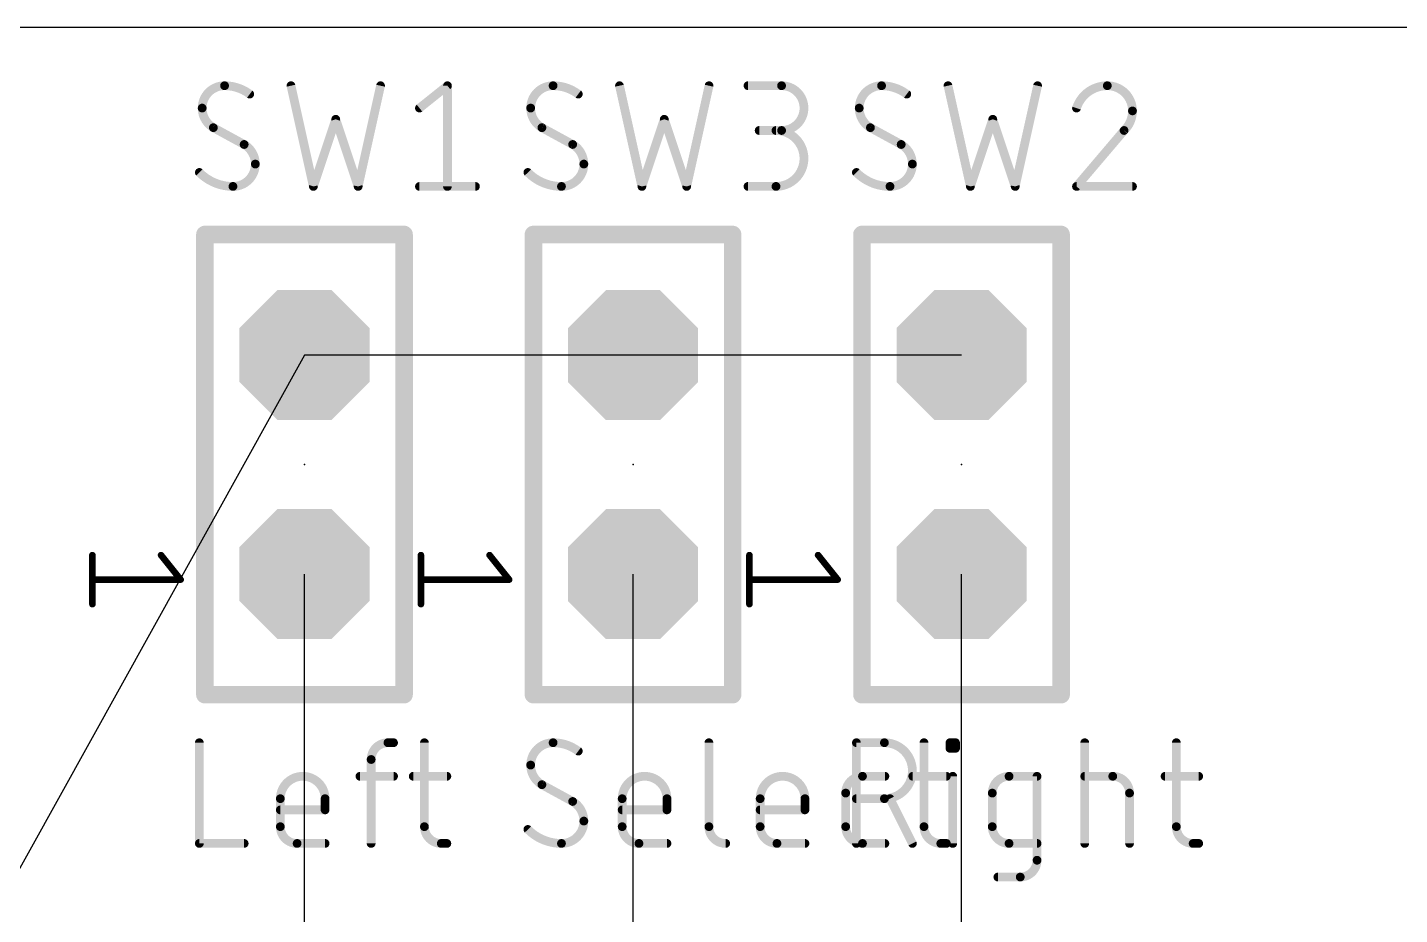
# Model space of a CAD drawing. Extents: x -123 to 102, y -1 to 117.
# Drawn here: x 31.08 to 46.99, y 69.71 to 80 of the extents above; entities that cross this region are included whole.
import ezdxf

# ---------------------------------------------------------------- set-up
doc = ezdxf.new("R2010")
doc.units = 0
for name, color, linetype in [('17', 110, 'CONTINUOUS'), ('19', 53, 'CONTINUOUS'), ('20', 31, 'CONTINUOUS'), ('21', 253, 'CONTINUOUS'), ('23', 53, 'CONTINUOUS'), ('25', 253, 'CONTINUOUS'), ('27', 253, 'CONTINUOUS'), ('51', 253, 'CONTINUOUS')]:
    doc.layers.add(name, color=color, linetype=linetype)

# ---------------------------------------------------------------- blocks, each defined once
blk = doc.blocks.new('RECT')
blk.add_solid([(-0.5, -0.5), (0.5, -0.5), (-0.5, 0.5), (0.5, 0.5)])
blk = doc.blocks.new('OCTAGONP')
at = {"const_width": 0.5}
blk.add_lwpolyline([(-0.25, -0.1036), (-0.25, 0.1036), (-0.1036, 0.25), (0.1036, 0.25), (0.25, 0.1036), (0.25, -0.1036), (0.1036, -0.25), (-0.1036, -0.25), (-0.25, -0.1036), (-0.25, 0.1036)], dxfattribs=at)

msp = doc.modelspace()

# ---------------------------------------------------------------- linework, layer by layer
at = {"layer": '19'}
for p, q in [((34.29, 76.2), (27.94, 64.77)), ((38.1, 76.2), (34.29, 76.2)), ((41.91, 76.2), (38.1, 76.2)), ((34.29, 68.58), (34.29, 73.66)), ((38.1, 68.58), (38.1, 73.66)), ((41.91, 68.58), (41.91, 73.66))]:
    msp.add_line(p, q, dxfattribs=at)
at = {"layer": '20'}
msp.add_line((100, 80), (-123.19, 80), dxfattribs=at)
at = {"layer": '21'}
for points, const_width in [([(33.135, 72.261), (33.135, 77.599)], 0.2032), ([(33.135, 77.599), (35.445, 77.599)], 0.2032), ([(35.445, 77.599), (35.445, 72.261)], 0.2032), ([(36.945, 72.261), (36.945, 77.599)], 0.2032), ([(36.945, 77.599), (39.255, 77.599)], 0.2032), ([(39.255, 77.599), (39.255, 72.261)], 0.2032), ([(40.755, 72.261), (40.755, 77.599)], 0.2032), ([(40.755, 77.599), (43.065, 77.599)], 0.2032), ([(43.065, 77.599), (43.065, 72.261)], 0.2032), ([(31.8301, 73.8799), (31.8301, 73.3111)], 0.0762), ([(32.6264, 73.8799), (32.8539, 73.5955)], 0.0762), ([(35.6401, 73.8799), (35.6401, 73.3111)], 0.0762), ([(36.4364, 73.8799), (36.6639, 73.5955)], 0.0762), ([(39.4501, 73.8799), (39.4501, 73.3111)], 0.0762), ([(40.2464, 73.8799), (40.4739, 73.5955)], 0.0762), ([(32.8539, 73.5955), (31.8301, 73.5955)], 0.0762), ([(36.6639, 73.5955), (35.6401, 73.5955)], 0.0762), ([(40.4739, 73.5955), (39.4501, 73.5955)], 0.0762), ([(35.445, 72.261), (33.135, 72.261)], 0.2032), ([(39.255, 72.261), (36.945, 72.261)], 0.2032), ([(43.065, 72.261), (40.755, 72.261)], 0.2032)]:
    msp.add_lwpolyline(points, dxfattribs=dict(at, const_width=const_width))
for points, const_width in [([(33.1858, 77.599, 1), (33.0842, 77.599)], 0.1016), ([(33.135, 77.6498, 1), (33.135, 77.5482)], 0.1016), ([(35.4958, 77.599, 1), (35.3942, 77.599)], 0.1016), ([(35.445, 77.5482, 1), (35.445, 77.6498)], 0.1016), ([(36.9958, 77.599, 1), (36.8942, 77.599)], 0.1016), ([(36.945, 77.6498, 1), (36.945, 77.5482)], 0.1016), ([(39.3058, 77.599, 1), (39.2042, 77.599)], 0.1016), ([(39.255, 77.5482, 1), (39.255, 77.6498)], 0.1016), ([(40.8058, 77.599, 1), (40.7042, 77.599)], 0.1016), ([(40.755, 77.6498, 1), (40.755, 77.5482)], 0.1016), ([(43.1158, 77.599, 1), (43.0142, 77.599)], 0.1016), ([(43.065, 77.5482, 1), (43.065, 77.6498)], 0.1016), ([(31.8492, 73.8799, 1), (31.8111, 73.8799)], 0.0381), ([(32.6413, 73.8918, 1), (32.6115, 73.868)], 0.0381), ([(35.6592, 73.8799, 1), (35.6211, 73.8799)], 0.0381), ([(36.4513, 73.8918, 1), (36.4215, 73.868)], 0.0381), ([(39.4691, 73.8799, 1), (39.431, 73.8799)], 0.0381), ([(40.2613, 73.8918, 1), (40.2315, 73.868)], 0.0381), ([(31.8301, 73.6146, 1), (31.8301, 73.5765)], 0.0381), ([(32.839, 73.5836, 1), (32.8688, 73.6074)], 0.0381), ([(32.8539, 73.5765, 1), (32.8539, 73.6146)], 0.0381), ([(35.6401, 73.6146, 1), (35.6401, 73.5765)], 0.0381), ([(36.649, 73.5836, 1), (36.6788, 73.6074)], 0.0381), ([(36.6639, 73.5765, 1), (36.6639, 73.6146)], 0.0381), ([(39.4501, 73.6146, 1), (39.4501, 73.5765)], 0.0381), ([(40.459, 73.5836, 1), (40.4888, 73.6074)], 0.0381), ([(40.4739, 73.5765, 1), (40.4739, 73.6146)], 0.0381), ([(31.8111, 73.3111, 1), (31.8492, 73.3111)], 0.0381), ([(35.6211, 73.3111, 1), (35.6592, 73.3111)], 0.0381), ([(39.431, 73.3111, 1), (39.4691, 73.3111)], 0.0381), ([(33.135, 72.3118, 1), (33.135, 72.2102)], 0.1016), ([(33.0842, 72.261, 1), (33.1858, 72.261)], 0.1016), ([(35.3942, 72.261, 1), (35.4958, 72.261)], 0.1016), ([(35.445, 72.2102, 1), (35.445, 72.3118)], 0.1016), ([(36.945, 72.3118, 1), (36.945, 72.2102)], 0.1016), ([(36.8942, 72.261, 1), (36.9958, 72.261)], 0.1016), ([(39.2042, 72.261, 1), (39.3058, 72.261)], 0.1016), ([(39.255, 72.2102, 1), (39.255, 72.3118)], 0.1016), ([(40.755, 72.3118, 1), (40.755, 72.2102)], 0.1016), ([(40.7042, 72.261, 1), (40.8058, 72.261)], 0.1016), ([(43.0142, 72.261, 1), (43.1158, 72.261)], 0.1016), ([(43.065, 72.2102, 1), (43.065, 72.3118)], 0.1016)]:
    msp.add_lwpolyline(points, format="xyb", dxfattribs=dict(at, const_width=const_width))
at = {"layer": '23'}
for p in [(34.29, 74.93), (38.1, 74.93), (41.91, 74.93)]:
    msp.add_point(p, dxfattribs=at)
at = {"layer": '25'}
for points, const_width in [([(33.3629, 79.3242, 0.4142), (33.1033, 79.0646)], 0.1016), ([(33.655, 79.2268, 0.1623), (33.3629, 79.3242)], 0.1016), ([(33.3629, 79.3496, 1), (33.3629, 79.2988)], 0.0508), ([(33.3629, 79.2988, 1), (33.3629, 79.3496)], 0.0508), ([(33.6398, 79.2065, 1), (33.6702, 79.2472)], 0.0508), ([(34.1582, 79.3297, 1), (34.1086, 79.3187)], 0.0508), ([(35.1967, 79.3187, 1), (35.1471, 79.3297)], 0.0508), ([(35.9734, 79.3242, 1), (35.9227, 79.3242)], 0.0508), ([(35.9639, 79.3044, 1), (35.9322, 79.344)], 0.0508), ([(37.1729, 79.3242, 0.4142), (36.9133, 79.0646)], 0.1016), ([(37.465, 79.2268, 0.1623), (37.1729, 79.3242)], 0.1016), ([(37.1729, 79.3496, 1), (37.1729, 79.2988)], 0.0508), ([(37.1729, 79.2988, 1), (37.1729, 79.3496)], 0.0508), ([(37.4498, 79.2065, 1), (37.4802, 79.2472)], 0.0508), ([(37.9682, 79.3297, 1), (37.9186, 79.3187)], 0.0508), ([(39.0067, 79.3187, 1), (38.9571, 79.3297)], 0.0508), ([(39.4335, 79.3496, 1), (39.4335, 79.2988)], 0.0508), ([(39.823, 78.8049, 1), (39.823, 79.3242)], 0.1016), ([(39.823, 79.3496, 1), (39.823, 79.2988)], 0.0508), ([(39.823, 79.2988, 1), (39.823, 79.3496)], 0.0508), ([(40.9829, 79.3242, 0.4142), (40.7233, 79.0646)], 0.1016), ([(41.275, 79.2268, 0.1623), (40.9829, 79.3242)], 0.1016), ([(40.9829, 79.3496, 1), (40.9829, 79.2988)], 0.0508), ([(40.9829, 79.2988, 1), (40.9829, 79.3496)], 0.0508), ([(41.2598, 79.2065, 1), (41.2902, 79.2472)], 0.0508), ([(41.7782, 79.3297, 1), (41.7286, 79.3187)], 0.0508), ([(42.8167, 79.3187, 1), (42.7671, 79.3297)], 0.0508), ([(43.6005, 79.3242, 0.3252), (43.2435, 79.0646)], 0.1016), ([(43.8926, 79.0321, 0.4142), (43.6005, 79.3242)], 0.1016), ([(43.6005, 79.3496, 1), (43.6005, 79.2988)], 0.0508), ([(43.6005, 79.2988, 1), (43.6005, 79.3496)], 0.0508), ([(33.1033, 79.0646, 0.2656), (33.2331, 78.8374)], 0.1016), ([(33.1287, 79.0646, 1), (33.0779, 79.0646)], 0.0508), ([(33.0779, 79.0646, 1), (33.1287, 79.0646)], 0.0508), ([(35.6076, 79.0844, 1), (35.6394, 79.0447)], 0.0508), ([(36.9133, 79.0646, 0.2656), (37.0431, 78.8374)], 0.1016), ([(36.9387, 79.0646, 1), (36.8879, 79.0646)], 0.0508), ([(36.8879, 79.0646, 1), (36.9387, 79.0646)], 0.0508), ([(40.7233, 79.0646, 0.2656), (40.8531, 78.8374)], 0.1016), ([(40.7487, 79.0646, 1), (40.6979, 79.0646)], 0.0508), ([(40.6979, 79.0646, 1), (40.7487, 79.0646)], 0.0508), ([(43.2193, 79.0724, 1), (43.2677, 79.0567)], 0.0508), ([(34.6767, 78.9428, 1), (34.6286, 78.9267)], 0.0508), ([(34.6767, 78.9267, 1), (34.6286, 78.9428)], 0.0508), ([(38.4867, 78.9428, 1), (38.4386, 78.9267)], 0.0508), ([(38.4867, 78.9267, 1), (38.4386, 78.9428)], 0.0508), ([(42.2967, 78.9428, 1), (42.2486, 78.9267)], 0.0508), ([(42.2967, 78.9267, 1), (42.2486, 78.9428)], 0.0508), ([(43.7952, 78.8049, 0.2053), (43.8926, 79.0321)], 0.1016), ([(43.918, 79.0321, 1), (43.8672, 79.0321)], 0.0508), ([(43.8672, 79.0321, 1), (43.918, 79.0321)], 0.0508), ([(33.2452, 78.8597, 1), (33.2209, 78.8151)], 0.0508), ([(33.2202, 78.8155, 1), (33.246, 78.8592)], 0.0508), ([(37.0552, 78.8597, 1), (37.0309, 78.8151)], 0.0508), ([(37.0302, 78.8155, 1), (37.056, 78.8592)], 0.0508), ([(39.5633, 78.8303, 1), (39.5633, 78.7795)], 0.0508), ([(39.7581, 78.1558, 1), (39.7581, 78.8049)], 0.1016), ([(39.7581, 78.8303, 1), (39.7581, 78.7795)], 0.0508), ([(39.823, 78.8303, 1), (39.823, 78.7795)], 0.0508), ([(39.823, 78.7795, 1), (39.823, 78.8303)], 0.0508), ([(40.8652, 78.8597, 1), (40.8409, 78.8151)], 0.0508), ([(40.8402, 78.8155, 1), (40.866, 78.8592)], 0.0508), ([(43.7777, 78.8233, 1), (43.8128, 78.7865)], 0.0508), ([(43.8146, 78.7885, 1), (43.7759, 78.8214)], 0.0508), ([(33.7199, 78.4154, 0.2656), (33.5901, 78.6426)], 0.1016), ([(33.603, 78.6645, 1), (33.5772, 78.6207)], 0.0508), ([(33.5779, 78.6203, 1), (33.6023, 78.6649)], 0.0508), ([(37.5299, 78.4154, 0.2656), (37.4001, 78.6426)], 0.1016), ([(37.413, 78.6645, 1), (37.3872, 78.6207)], 0.0508), ([(37.3879, 78.6203, 1), (37.4123, 78.6649)], 0.0508), ([(41.3399, 78.4154, 0.2656), (41.2101, 78.6426)], 0.1016), ([(41.223, 78.6645, 1), (41.1972, 78.6207)], 0.0508), ([(41.1979, 78.6203, 1), (41.2223, 78.6649)], 0.0508), ([(33.4603, 78.1558, 0.4142), (33.7199, 78.4154)], 0.1016), ([(33.7453, 78.4154, 1), (33.6945, 78.4154)], 0.0508), ([(37.2703, 78.1558, 0.4142), (37.5299, 78.4154)], 0.1016), ([(37.5553, 78.4154, 1), (37.5045, 78.4154)], 0.0508), ([(41.0803, 78.1558, 0.4142), (41.3399, 78.4154)], 0.1016), ([(41.3653, 78.4154, 1), (41.3145, 78.4154)], 0.0508), ([(33.0708, 78.3181, 0.2), (33.4603, 78.1558)], 0.1016), ([(33.0888, 78.336, 1), (33.0528, 78.3002)], 0.0508), ([(33.6945, 78.4154, 1), (33.7453, 78.4154)], 0.0508), ([(36.8808, 78.3181, 0.2), (37.2703, 78.1558)], 0.1016), ([(36.8988, 78.336, 1), (36.8628, 78.3002)], 0.0508), ([(37.5045, 78.4154, 1), (37.5553, 78.4154)], 0.0508), ([(40.6908, 78.3181, 0.2), (41.0803, 78.1558)], 0.1016), ([(40.7088, 78.336, 1), (40.6728, 78.3002)], 0.0508), ([(41.3145, 78.4154, 1), (41.3653, 78.4154)], 0.0508), ([(33.4603, 78.1812, 1), (33.4603, 78.1304)], 0.0508), ([(33.4603, 78.1304, 1), (33.4603, 78.1812)], 0.0508), ([(34.3689, 78.1638, 1), (34.4171, 78.1478)], 0.0508), ([(34.3682, 78.1503, 1), (34.4178, 78.1613)], 0.0508), ([(34.8875, 78.1613, 1), (34.9371, 78.1503)], 0.0508), ([(34.8882, 78.1478, 1), (34.9364, 78.1638)], 0.0508), ([(35.6235, 78.1812, 1), (35.6235, 78.1304)], 0.0508), ([(35.9227, 78.1558, 1), (35.9734, 78.1558)], 0.0508), ([(36.2726, 78.1304, 1), (36.2726, 78.1812)], 0.0508), ([(37.2703, 78.1812, 1), (37.2703, 78.1304)], 0.0508), ([(37.2703, 78.1304, 1), (37.2703, 78.1812)], 0.0508), ([(38.1789, 78.1638, 1), (38.2271, 78.1478)], 0.0508), ([(38.1782, 78.1503, 1), (38.2278, 78.1613)], 0.0508), ([(38.6975, 78.1613, 1), (38.7471, 78.1503)], 0.0508), ([(38.6982, 78.1478, 1), (38.7464, 78.1638)], 0.0508), ([(39.4335, 78.1812, 1), (39.4335, 78.1304)], 0.0508), ([(39.7581, 78.1812, 1), (39.7581, 78.1304)], 0.0508), ([(39.7581, 78.1304, 1), (39.7581, 78.1812)], 0.0508), ([(41.0803, 78.1812, 1), (41.0803, 78.1304)], 0.0508), ([(41.0803, 78.1304, 1), (41.0803, 78.1812)], 0.0508), ([(41.9889, 78.1638, 1), (42.0371, 78.1478)], 0.0508), ([(41.9882, 78.1503, 1), (42.0378, 78.1613)], 0.0508), ([(42.5075, 78.1613, 1), (42.5571, 78.1503)], 0.0508), ([(42.5082, 78.1478, 1), (42.5564, 78.1638)], 0.0508), ([(43.2241, 78.1723, 1), (43.2629, 78.1393)], 0.0508), ([(43.2435, 78.1812, 1), (43.2435, 78.1304)], 0.0508), ([(43.8926, 78.1304, 1), (43.8926, 78.1812)], 0.0508)]:
    msp.add_lwpolyline(points, format="xyb", dxfattribs=dict(at, const_width=const_width))
at = {"layer": '25', "const_width": 0.1016}
for points in [[(34.1334, 79.3242), (34.393, 78.1558)], [(34.9123, 78.1558), (35.1719, 79.3242)], [(35.6235, 79.0646), (35.9481, 79.3242)], [(35.9481, 79.3242), (35.9481, 78.1558)], [(37.9434, 79.3242), (38.203, 78.1558)], [(38.7223, 78.1558), (38.9819, 79.3242)], [(39.4335, 79.3242), (39.823, 79.3242)], [(41.7534, 79.3242), (42.013, 78.1558)], [(42.5323, 78.1558), (42.7919, 79.3242)], [(34.393, 78.1558), (34.6527, 78.9347)], [(34.6527, 78.9347), (34.9123, 78.1558)], [(38.203, 78.1558), (38.4627, 78.9347)], [(38.4627, 78.9347), (38.7223, 78.1558)], [(42.013, 78.1558), (42.2727, 78.9347)], [(42.2727, 78.9347), (42.5323, 78.1558)], [(33.5901, 78.6426), (33.2331, 78.8374)], [(37.4001, 78.6426), (37.0431, 78.8374)], [(39.823, 78.8049), (39.5633, 78.8049)], [(41.2101, 78.6426), (40.8531, 78.8374)], [(43.7952, 78.8049), (43.2435, 78.1558)], [(35.6235, 78.1558), (36.2726, 78.1558)], [(39.4335, 78.1558), (39.7581, 78.1558)], [(43.2435, 78.1558), (43.8926, 78.1558)]]:
    msp.add_lwpolyline(points, dxfattribs=at)
at = {"layer": '27', "const_width": 0.1016}
for points in [[(33.0708, 71.7042), (33.0708, 70.5358)], [(35.2577, 71.7042), (35.3227, 71.7042)], [(35.6811, 71.7042), (35.6811, 70.7305)], [(38.98, 71.7042), (38.98, 70.7305)], [(40.6908, 70.5358), (40.6908, 71.7042)], [(40.6908, 71.7042), (41.0154, 71.7042)], [(41.4746, 71.7042), (41.4746, 70.7305)], [(41.7756, 71.6393), (41.7756, 71.7042)], [(41.7756, 71.7042), (41.8405, 71.7042)], [(41.8405, 71.6393), (41.7756, 71.6393)], [(41.8405, 71.7042), (41.8405, 71.6393)], [(43.3391, 70.5358), (43.3391, 71.7042)], [(44.4009, 71.7042), (44.4009, 70.7305)], [(35.063, 70.5358), (35.063, 71.5095)], [(34.9332, 71.3147), (35.3227, 71.3147)], [(35.5513, 71.3147), (35.9408, 71.3147)], [(40.7613, 71.3147), (41.0209, 71.3147)], [(41.3448, 71.3147), (41.7342, 71.3147)], [(41.8081, 70.5358), (41.8081, 71.3147)], [(42.4612, 71.3147), (42.7857, 71.3147)], [(42.7857, 71.3147), (42.7857, 70.3411)], [(43.3391, 71.3147), (43.6637, 71.3147)], [(44.2711, 71.3147), (44.6606, 71.3147)], [(37.4001, 71.0226), (37.0431, 71.2174)], [(40.5665, 70.7305), (40.5665, 71.12)], [(42.2665, 70.7305), (42.2665, 71.12)], [(43.8584, 71.12), (43.8584, 70.5358)], [(34.0098, 70.7305), (34.0098, 71.0551)], [(34.529, 70.9253), (34.0098, 70.9253)], [(34.529, 71.0551), (34.529, 70.9253)], [(37.9744, 70.7305), (37.9744, 71.0551)], [(38.4937, 70.9253), (37.9744, 70.9253)], [(38.4937, 71.0551), (38.4937, 70.9253)], [(39.5746, 70.7305), (39.5746, 71.0551)], [(40.0939, 70.9253), (39.5746, 70.9253)], [(40.0939, 71.0551), (40.0939, 70.9253)], [(41.0154, 71.0551), (40.6908, 71.0551)], [(41.3399, 70.5358), (41.0803, 71.0551)], [(33.0708, 70.5358), (33.5901, 70.5358)], [(34.529, 70.5358), (34.2045, 70.5358)], [(35.8759, 70.5358), (35.9408, 70.5358)], [(38.4937, 70.5358), (38.1691, 70.5358)], [(40.0939, 70.5358), (39.7693, 70.5358)], [(41.0209, 70.5358), (40.7613, 70.5358)], [(41.6693, 70.5358), (41.7342, 70.5358)], [(42.7857, 70.5358), (42.4612, 70.5358)], [(44.5957, 70.5358), (44.6606, 70.5358)], [(42.591, 70.1463), (42.3314, 70.1463)]]:
    msp.add_lwpolyline(points, dxfattribs=at)
at = {"layer": '27'}
for points, const_width in [([(33.0962, 71.7042, 1), (33.0454, 71.7042)], 0.0508), ([(35.2577, 71.7042, 0.4142), (35.063, 71.5095)], 0.1016), ([(35.2577, 71.7296, 1), (35.2577, 71.6788)], 0.0508), ([(35.2577, 71.6788, 1), (35.2577, 71.7296)], 0.0508), ([(35.3227, 71.6788, 1), (35.3227, 71.7296)], 0.0508), ([(35.7065, 71.7042, 1), (35.6557, 71.7042)], 0.0508), ([(37.1729, 71.7042, 0.4142), (36.9133, 71.4446)], 0.1016), ([(37.465, 71.6068, 0.1623), (37.1729, 71.7042)], 0.1016), ([(37.1729, 71.7296, 1), (37.1729, 71.6788)], 0.0508), ([(37.1729, 71.6788, 1), (37.1729, 71.7296)], 0.0508), ([(37.4498, 71.5865, 1), (37.4802, 71.6272)], 0.0508), ([(39.0054, 71.7042, 1), (38.9546, 71.7042)], 0.0508), ([(40.7162, 71.7042, 1), (40.6654, 71.7042)], 0.0508), ([(40.6908, 71.7296, 1), (40.6908, 71.6788)], 0.0508), ([(41.0154, 71.0551, 1), (41.0154, 71.7042)], 0.1016), ([(41.0154, 71.7296, 1), (41.0154, 71.6788)], 0.0508), ([(41.0154, 71.6788, 1), (41.0154, 71.7296)], 0.0508), ([(41.5, 71.7042, 1), (41.4492, 71.7042)], 0.0508), ([(41.801, 71.7042, 1), (41.7502, 71.7042)], 0.0508), ([(41.7756, 71.7296, 1), (41.7756, 71.6788)], 0.0508), ([(41.7756, 71.6647, 1), (41.7756, 71.6139)], 0.0508), ([(41.7502, 71.6393, 1), (41.801, 71.6393)], 0.0508), ([(41.8659, 71.7042, 1), (41.8151, 71.7042)], 0.0508), ([(41.8151, 71.6393, 1), (41.8659, 71.6393)], 0.0508), ([(41.8405, 71.6788, 1), (41.8405, 71.7296)], 0.0508), ([(41.8405, 71.6139, 1), (41.8405, 71.6647)], 0.0508), ([(43.3645, 71.7042, 1), (43.3137, 71.7042)], 0.0508), ([(44.4263, 71.7042, 1), (44.3755, 71.7042)], 0.0508), ([(35.0884, 71.5095, 1), (35.0376, 71.5095)], 0.0508), ([(35.0376, 71.5095, 1), (35.0884, 71.5095)], 0.0508), ([(36.9133, 71.4446, 0.2656), (37.0431, 71.2174)], 0.1016), ([(36.9387, 71.4446, 1), (36.8879, 71.4446)], 0.0508), ([(36.8879, 71.4446, 1), (36.9387, 71.4446)], 0.0508), ([(34.529, 71.0551, 1), (34.0098, 71.0551)], 0.1016), ([(34.9332, 71.3401, 1), (34.9332, 71.2893)], 0.0508), ([(35.3227, 71.2893, 1), (35.3227, 71.3401)], 0.0508), ([(35.5513, 71.3401, 1), (35.5513, 71.2893)], 0.0508), ([(35.9408, 71.2893, 1), (35.9408, 71.3401)], 0.0508), ([(38.4937, 71.0551, 1), (37.9744, 71.0551)], 0.1016), ([(40.0939, 71.0551, 1), (39.5746, 71.0551)], 0.1016), ([(40.7613, 71.3147, 0.4142), (40.5665, 71.12)], 0.1016), ([(40.7613, 71.3401, 1), (40.7613, 71.2893)], 0.0508), ([(40.7613, 71.2893, 1), (40.7613, 71.3401)], 0.0508), ([(41.0209, 71.2893, 1), (41.0209, 71.3401)], 0.0508), ([(41.3448, 71.3401, 1), (41.3448, 71.2893)], 0.0508), ([(41.7342, 71.2893, 1), (41.7342, 71.3401)], 0.0508), ([(41.8335, 71.3147, 1), (41.7827, 71.3147)], 0.0508), ([(42.4612, 71.3147, 0.4142), (42.2665, 71.12)], 0.1016), ([(42.4612, 71.3401, 1), (42.4612, 71.2893)], 0.0508), ([(42.4612, 71.2893, 1), (42.4612, 71.3401)], 0.0508), ([(42.8111, 71.3147, 1), (42.7603, 71.3147)], 0.0508), ([(42.7857, 71.2893, 1), (42.7857, 71.3401)], 0.0508), ([(43.3391, 71.3401, 1), (43.3391, 71.2893)], 0.0508), ([(43.8584, 71.12, 0.4142), (43.6637, 71.3147)], 0.1016), ([(43.6637, 71.3401, 1), (43.6637, 71.2893)], 0.0508), ([(43.6637, 71.2893, 1), (43.6637, 71.3401)], 0.0508), ([(44.2711, 71.3401, 1), (44.2711, 71.2893)], 0.0508), ([(44.6606, 71.2893, 1), (44.6606, 71.3401)], 0.0508), ([(37.0552, 71.2397, 1), (37.0309, 71.1951)], 0.0508), ([(37.0302, 71.1955, 1), (37.056, 71.2392)], 0.0508), ([(40.5919, 71.12, 1), (40.5411, 71.12)], 0.0508), ([(40.5411, 71.12, 1), (40.5919, 71.12)], 0.0508), ([(42.2919, 71.12, 1), (42.2411, 71.12)], 0.0508), ([(42.2411, 71.12, 1), (42.2919, 71.12)], 0.0508), ([(43.8838, 71.12, 1), (43.833, 71.12)], 0.0508), ([(43.833, 71.12, 1), (43.8838, 71.12)], 0.0508), ([(34.0352, 71.0551, 1), (33.9844, 71.0551)], 0.0508), ([(33.9844, 71.0551, 1), (34.0352, 71.0551)], 0.0508), ([(34.0098, 70.9507, 1), (34.0098, 70.8999)], 0.0508), ([(34.5544, 71.0551, 1), (34.5036, 71.0551)], 0.0508), ([(34.5036, 71.0551, 1), (34.5544, 71.0551)], 0.0508), ([(34.529, 70.8999, 1), (34.529, 70.9507)], 0.0508), ([(37.5299, 70.7954, 0.2656), (37.4001, 71.0226)], 0.1016), ([(37.413, 71.0445, 1), (37.3872, 71.0007)], 0.0508), ([(37.3879, 71.0003, 1), (37.4123, 71.0449)], 0.0508), ([(37.9998, 71.0551, 1), (37.949, 71.0551)], 0.0508), ([(37.949, 71.0551, 1), (37.9998, 71.0551)], 0.0508), ([(37.9744, 70.9507, 1), (37.9744, 70.8999)], 0.0508), ([(38.5191, 71.0551, 1), (38.4683, 71.0551)], 0.0508), ([(38.4683, 71.0551, 1), (38.5191, 71.0551)], 0.0508), ([(38.4937, 70.8999, 1), (38.4937, 70.9507)], 0.0508), ([(39.6, 71.0551, 1), (39.5492, 71.0551)], 0.0508), ([(39.5492, 71.0551, 1), (39.6, 71.0551)], 0.0508), ([(39.5746, 70.9507, 1), (39.5746, 70.8999)], 0.0508), ([(40.1193, 71.0551, 1), (40.0685, 71.0551)], 0.0508), ([(40.0685, 71.0551, 1), (40.1193, 71.0551)], 0.0508), ([(40.0939, 70.8999, 1), (40.0939, 70.9507)], 0.0508), ([(40.6908, 71.0805, 1), (40.6908, 71.0297)], 0.0508), ([(41.0154, 71.0805, 1), (41.0154, 71.0297)], 0.0508), ([(41.0154, 71.0297, 1), (41.0154, 71.0805)], 0.0508), ([(41.103, 71.0664, 1), (41.0575, 71.0437)], 0.0508), ([(34.5036, 70.9253, 1), (34.5544, 70.9253)], 0.0508), ([(37.2703, 70.5358, 0.4142), (37.5299, 70.7954)], 0.1016), ([(37.5553, 70.7954, 1), (37.5045, 70.7954)], 0.0508), ([(37.5045, 70.7954, 1), (37.5553, 70.7954)], 0.0508), ([(38.4683, 70.9253, 1), (38.5191, 70.9253)], 0.0508), ([(40.0685, 70.9253, 1), (40.1193, 70.9253)], 0.0508), ([(34.0098, 70.7305, 0.4142), (34.2045, 70.5358)], 0.1016), ([(34.0352, 70.7305, 1), (33.9844, 70.7305)], 0.0508), ([(33.9844, 70.7305, 1), (34.0352, 70.7305)], 0.0508), ([(35.6811, 70.7305, 0.4142), (35.8759, 70.5358)], 0.1016), ([(35.7065, 70.7305, 1), (35.6557, 70.7305)], 0.0508), ([(35.6557, 70.7305, 1), (35.7065, 70.7305)], 0.0508), ([(36.8808, 70.6981, 0.2), (37.2703, 70.5358)], 0.1016), ([(36.8988, 70.716, 1), (36.8628, 70.6802)], 0.0508), ([(37.9744, 70.7305, 0.4142), (38.1691, 70.5358)], 0.1016), ([(37.9998, 70.7305, 1), (37.949, 70.7305)], 0.0508), ([(37.949, 70.7305, 1), (37.9998, 70.7305)], 0.0508), ([(38.98, 70.7305, 0.4142), (39.1747, 70.5358)], 0.1016), ([(39.0054, 70.7305, 1), (38.9546, 70.7305)], 0.0508), ([(38.9546, 70.7305, 1), (39.0054, 70.7305)], 0.0508), ([(39.5746, 70.7305, 0.4142), (39.7693, 70.5358)], 0.1016), ([(39.6, 70.7305, 1), (39.5492, 70.7305)], 0.0508), ([(39.5492, 70.7305, 1), (39.6, 70.7305)], 0.0508), ([(40.5665, 70.7305, 0.4142), (40.7613, 70.5358)], 0.1016), ([(40.5919, 70.7305, 1), (40.5411, 70.7305)], 0.0508), ([(40.5411, 70.7305, 1), (40.5919, 70.7305)], 0.0508), ([(41.4746, 70.7305, 0.4142), (41.6693, 70.5358)], 0.1016), ([(41.5, 70.7305, 1), (41.4492, 70.7305)], 0.0508), ([(41.4492, 70.7305, 1), (41.5, 70.7305)], 0.0508), ([(42.2665, 70.7305, 0.4142), (42.4612, 70.5358)], 0.1016), ([(42.2919, 70.7305, 1), (42.2411, 70.7305)], 0.0508), ([(42.2411, 70.7305, 1), (42.2919, 70.7305)], 0.0508), ([(44.4009, 70.7305, 0.4142), (44.5957, 70.5358)], 0.1016), ([(44.4263, 70.7305, 1), (44.3755, 70.7305)], 0.0508), ([(44.3755, 70.7305, 1), (44.4263, 70.7305)], 0.0508), ([(33.0708, 70.5612, 1), (33.0708, 70.5104)], 0.0508), ([(33.0454, 70.5358, 1), (33.0962, 70.5358)], 0.0508), ([(33.5901, 70.5104, 1), (33.5901, 70.5612)], 0.0508), ([(34.2045, 70.5612, 1), (34.2045, 70.5104)], 0.0508), ([(34.2045, 70.5104, 1), (34.2045, 70.5612)], 0.0508), ([(34.529, 70.5104, 1), (34.529, 70.5612)], 0.0508), ([(35.0376, 70.5358, 1), (35.0884, 70.5358)], 0.0508), ([(35.8759, 70.5612, 1), (35.8759, 70.5104)], 0.0508), ([(35.8759, 70.5104, 1), (35.8759, 70.5612)], 0.0508), ([(35.9408, 70.5104, 1), (35.9408, 70.5612)], 0.0508), ([(37.2703, 70.5612, 1), (37.2703, 70.5104)], 0.0508), ([(37.2703, 70.5104, 1), (37.2703, 70.5612)], 0.0508), ([(38.1691, 70.5612, 1), (38.1691, 70.5104)], 0.0508), ([(38.1691, 70.5104, 1), (38.1691, 70.5612)], 0.0508), ([(38.4937, 70.5104, 1), (38.4937, 70.5612)], 0.0508), ([(39.1747, 70.5104, 1), (39.1747, 70.5612)], 0.0508), ([(39.7693, 70.5612, 1), (39.7693, 70.5104)], 0.0508), ([(39.7693, 70.5104, 1), (39.7693, 70.5612)], 0.0508), ([(40.0939, 70.5104, 1), (40.0939, 70.5612)], 0.0508), ([(40.6654, 70.5358, 1), (40.7162, 70.5358)], 0.0508), ([(40.7613, 70.5612, 1), (40.7613, 70.5104)], 0.0508), ([(40.7613, 70.5104, 1), (40.7613, 70.5612)], 0.0508), ([(41.0209, 70.5104, 1), (41.0209, 70.5612)], 0.0508), ([(41.3172, 70.5244, 1), (41.3626, 70.5472)], 0.0508), ([(41.6693, 70.5612, 1), (41.6693, 70.5104)], 0.0508), ([(41.6693, 70.5104, 1), (41.6693, 70.5612)], 0.0508), ([(41.7342, 70.5104, 1), (41.7342, 70.5612)], 0.0508), ([(41.7827, 70.5358, 1), (41.8335, 70.5358)], 0.0508), ([(42.4612, 70.5612, 1), (42.4612, 70.5104)], 0.0508), ([(42.4612, 70.5104, 1), (42.4612, 70.5612)], 0.0508), ([(42.7857, 70.5104, 1), (42.7857, 70.5612)], 0.0508), ([(43.3137, 70.5358, 1), (43.3645, 70.5358)], 0.0508), ([(43.833, 70.5358, 1), (43.8838, 70.5358)], 0.0508), ([(44.5957, 70.5612, 1), (44.5957, 70.5104)], 0.0508), ([(44.5957, 70.5104, 1), (44.5957, 70.5612)], 0.0508), ([(44.6606, 70.5104, 1), (44.6606, 70.5612)], 0.0508), ([(42.591, 70.1463, 0.4142), (42.7857, 70.3411)], 0.1016), ([(42.8111, 70.3411, 1), (42.7603, 70.3411)], 0.0508), ([(42.7603, 70.3411, 1), (42.8111, 70.3411)], 0.0508), ([(42.3314, 70.1717, 1), (42.3314, 70.1209)], 0.0508), ([(42.591, 70.1717, 1), (42.591, 70.1209)], 0.0508), ([(42.591, 70.1209, 1), (42.591, 70.1717)], 0.0508)]:
    msp.add_lwpolyline(points, format="xyb", dxfattribs=dict(at, const_width=const_width))

# ---------------------------------------------------------------- block references
at = {"layer": '17', "xscale": 1.508, "yscale": 1.508, "rotation": 90}
for p in [(34.29, 76.2), (34.29, 76.2), (38.1, 76.2), (38.1, 76.2), (41.91, 76.2), (41.91, 76.2), (34.29, 73.66), (34.29, 73.66), (38.1, 73.66), (38.1, 73.66), (41.91, 73.66), (41.91, 73.66)]:
    msp.add_blockref('OCTAGONP', p, dxfattribs=at)
at = {"layer": '51', "xscale": 0.7, "yscale": 0.7, "rotation": 270}
for p in [(34.29, 76.2), (38.1, 76.2), (41.91, 76.2), (34.29, 73.66), (38.1, 73.66), (41.91, 73.66)]:
    msp.add_blockref('RECT', p, dxfattribs=at)

doc.saveas('drawing.dxf')
